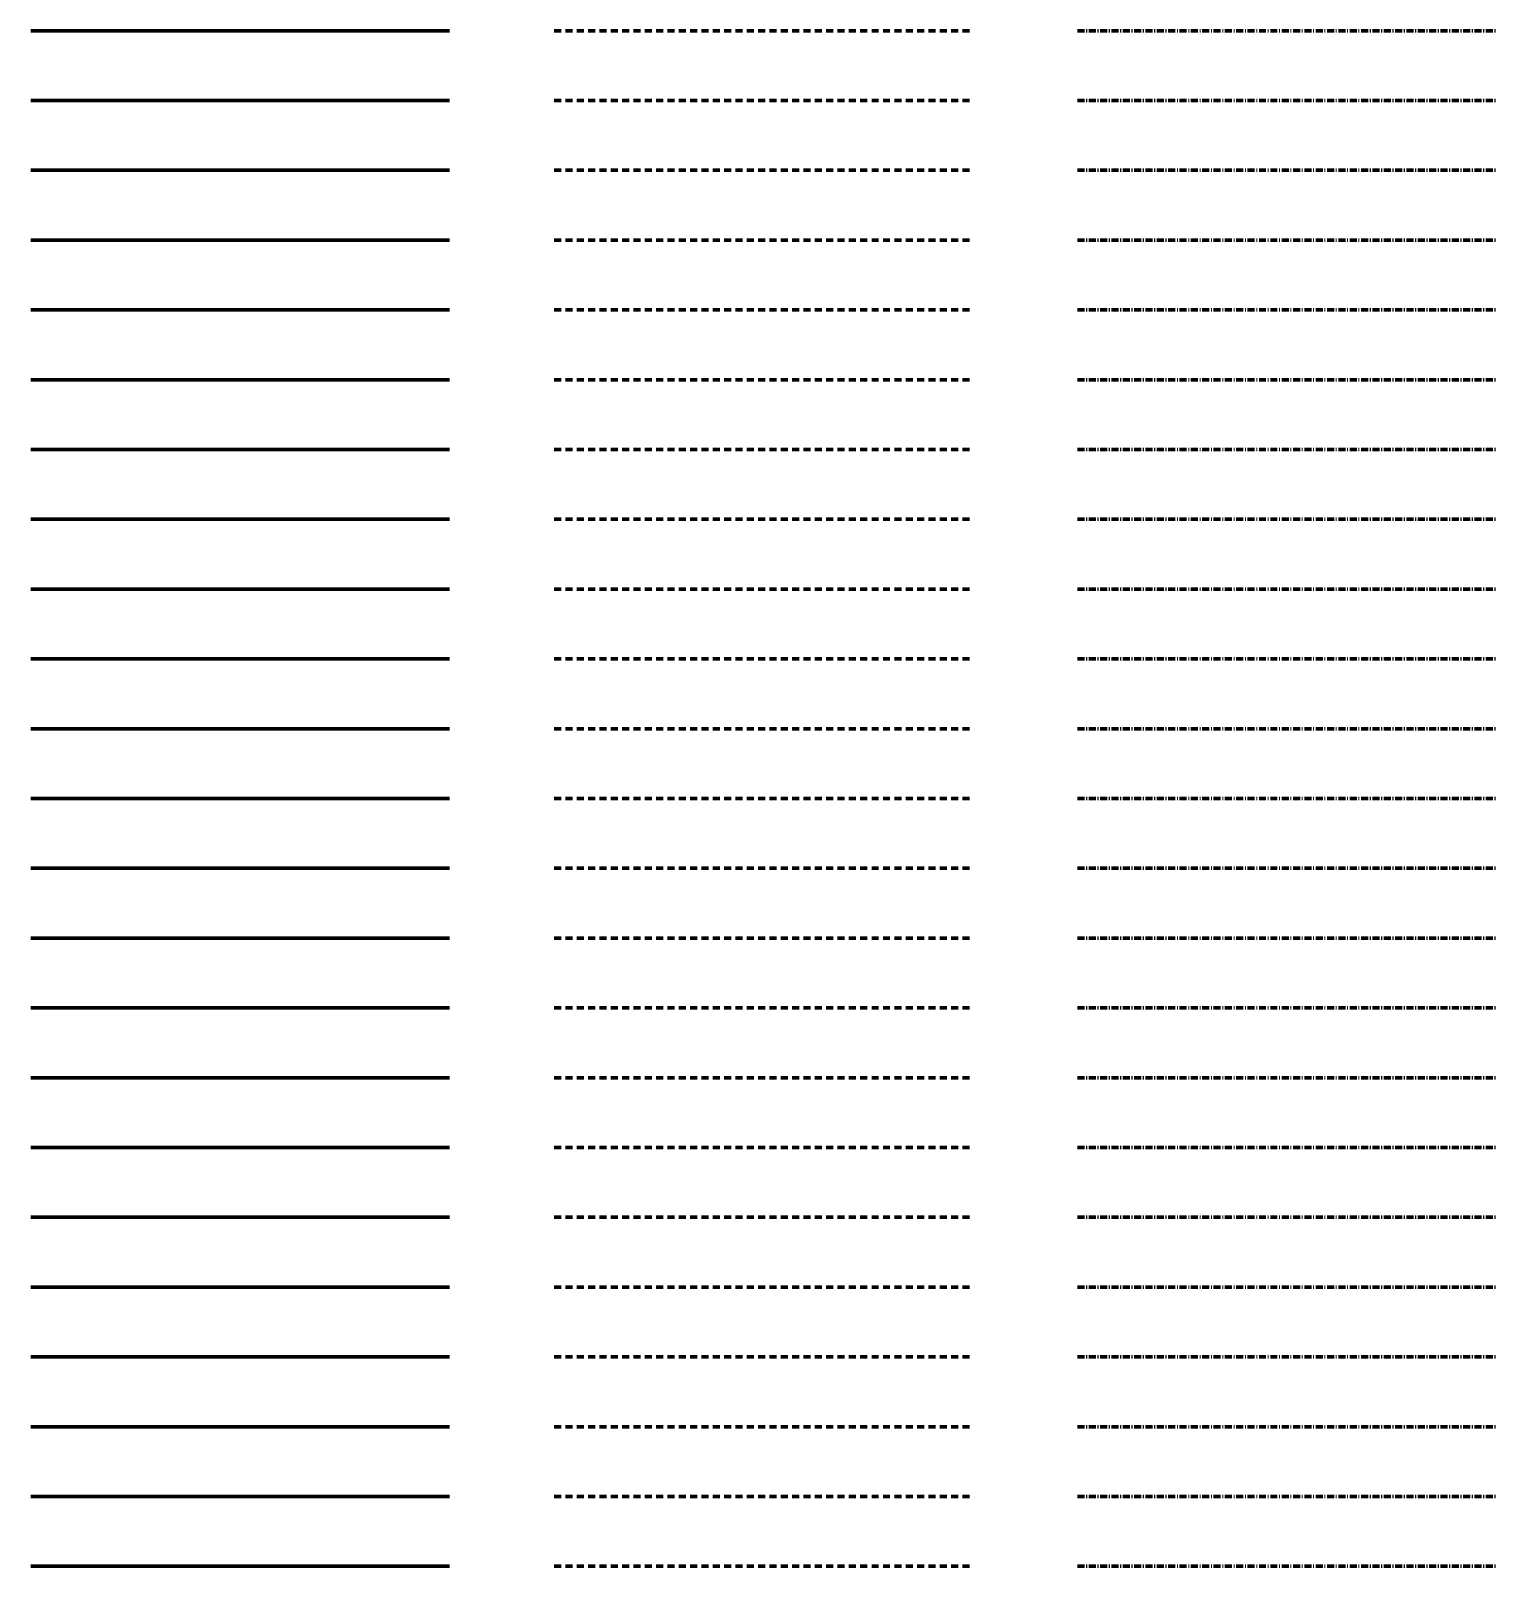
# Model space of a CAD drawing. Header units: metres. Extents: x -170 to 2070, y -13 to 14380.
# Drawn here: x 450 to 870, y 440 to 880 of the extents above; entities that cross this region are included whole.
import ezdxf

# ---------------------------------------------------------------- set-up
doc = ezdxf.new("R2010")
doc.units = ezdxf.units.M
doc.linetypes.add('KL-SO', pattern=[3.25, 2, -1.25])
doc.linetypes.add('KL-VERLATEN-SO', pattern=[3.25, 2, -0.5, 0.25, -0.5])
for name, color, linetype, lineweight in [('B-OI-KL-ET_HS_MANTELBUIS_HDPE_125-VERLATEN-G', 7, 'KL-VERLATEN-SO', 70), ('B-OI-KL-ET_HS_MANTELBUIS_HDPE_160-VERLATEN-G', 7, 'KL-VERLATEN-SO', 70), ('B-OI-KL-ET_HS_MANTELBUIS_HDPE_165-VERLATEN-G', 7, 'KL-VERLATEN-SO', 70), ('B-OI-KL-ET_HS_MANTELBUIS_HDPE_200-VERLATEN-G', 7, 'KL-VERLATEN-SO', 70), ('B-OI-KL-ET_HS_MANTELBUIS_HDPE_32-VERLATEN-G', 7, 'KL-VERLATEN-SO', 70), ('B-OI-KL-ET_HS_MANTELBUIS_HDPE_50-VERLATEN-G', 7, 'KL-VERLATEN-SO', 70), ('B-OI-KL-ET_HS_MANTELBUIS_HDPE_75-VERLATEN-G', 7, 'KL-VERLATEN-SO', 70), ('B-OI-KL-ET_HS_MANTELBUIS_PE 80-VERLATEN-G', 7, 'KL-VERLATEN-SO', 70), ('B-OI-KL-ET_HS_MANTELBUIS_PE 80_110-VERLATEN-G', 7, 'KL-VERLATEN-SO', 70), ('B-OI-KL-ET_HS_MANTELBUIS_PE 80_160-VERLATEN-G', 7, 'KL-VERLATEN-SO', 70), ('B-OI-KL-ET_HS_MANTELBUIS_PE 80_200-VERLATEN-G', 7, 'KL-VERLATEN-SO', 70), ('B-OI-KL-ET_HS_MANTELBUIS_PE 80_250-VERLATEN-G', 7, 'KL-VERLATEN-SO', 70), ('B-OI-KL-ET_HS_MANTELBUIS_PE 80_315-VERLATEN-G', 7, 'KL-VERLATEN-SO', 70), ('B-OI-KL-ET_HS_MANTELBUIS_PE 80_50-VERLATEN-G', 7, 'KL-VERLATEN-SO', 70), ('B-OI-KL-ET_HS_MANTELBUIS_PE 80_63-VERLATEN-G', 7, 'KL-VERLATEN-SO', 70), ('B-OI-KL-ET_HS_MANTELBUIS_PE 80_75-VERLATEN-G', 7, 'KL-VERLATEN-SO', 70), ('B-OI-KL-ET_HS_MANTELBUIS_PVC-VERLATEN-G', 7, 'KL-VERLATEN-SO', 70), ('B-OI-KL-ET_HS_MANTELBUIS_PVC_100-VERLATEN-G', 7, 'KL-VERLATEN-SO', 70), ('B-OI-KL-ET_HS_MANTELBUIS_PVC_110-VERLATEN-G', 7, 'KL-VERLATEN-SO', 70), ('B-OI-KL-ET_HS_MANTELBUIS_PVC_120-VERLATEN-G', 7, 'KL-VERLATEN-SO', 70), ('B-OI-KL-ET_HS_MANTELBUIS_PVC_125-VERLATEN-G', 7, 'KL-VERLATEN-SO', 70), ('B-OI-KL-ET_HS_MANTELBUIS_PVC_150-VERLATEN-G', 7, 'KL-VERLATEN-SO', 70), ('B-OI-KL-ET_HS_MANTELBUIS_PVC_160-VERLATEN-G', 7, 'KL-VERLATEN-SO', 70), ('R-OI-KL-ET_HS_MANTELBUIS_HDPE_125-G', 10, 'KL-SO', 70), ('R-OI-KL-ET_HS_MANTELBUIS_HDPE_160-G', 10, 'KL-SO', 70), ('R-OI-KL-ET_HS_MANTELBUIS_HDPE_165-G', 10, 'KL-SO', 70), ('R-OI-KL-ET_HS_MANTELBUIS_HDPE_200-G', 10, 'KL-SO', 70), ('R-OI-KL-ET_HS_MANTELBUIS_HDPE_32-G', 10, 'KL-SO', 70), ('R-OI-KL-ET_HS_MANTELBUIS_HDPE_50-G', 10, 'KL-SO', 70), ('R-OI-KL-ET_HS_MANTELBUIS_HDPE_75-G', 10, 'KL-SO', 70), ('R-OI-KL-ET_HS_MANTELBUIS_PE 80-G', 10, 'KL-SO', 70), ('R-OI-KL-ET_HS_MANTELBUIS_PE 80_110-G', 10, 'KL-SO', 70), ('R-OI-KL-ET_HS_MANTELBUIS_PE 80_160-G', 10, 'KL-SO', 70), ('R-OI-KL-ET_HS_MANTELBUIS_PE 80_200-G', 10, 'KL-SO', 70), ('R-OI-KL-ET_HS_MANTELBUIS_PE 80_250-G', 10, 'KL-SO', 70), ('R-OI-KL-ET_HS_MANTELBUIS_PE 80_315-G', 10, 'KL-SO', 70), ('R-OI-KL-ET_HS_MANTELBUIS_PE 80_50-G', 10, 'KL-SO', 70), ('R-OI-KL-ET_HS_MANTELBUIS_PE 80_63-G', 10, 'KL-SO', 70), ('R-OI-KL-ET_HS_MANTELBUIS_PE 80_75-G', 10, 'KL-SO', 70), ('R-OI-KL-ET_HS_MANTELBUIS_PVC-G', 10, 'KL-SO', 70), ('R-OI-KL-ET_HS_MANTELBUIS_PVC_100-G', 10, 'KL-SO', 70), ('R-OI-KL-ET_HS_MANTELBUIS_PVC_110-G', 10, 'KL-SO', 70), ('R-OI-KL-ET_HS_MANTELBUIS_PVC_120-G', 10, 'KL-SO', 70), ('R-OI-KL-ET_HS_MANTELBUIS_PVC_125-G', 10, 'KL-SO', 70), ('R-OI-KL-ET_HS_MANTELBUIS_PVC_150-G', 10, 'KL-SO', 70), ('R-OI-KL-ET_HS_MANTELBUIS_PVC_160-G', 10, 'KL-SO', 70), ('V-OI-KL-ET_HS_MANTELBUIS_HDPE_125-G', 7, 'V-KL-SO', 70), ('V-OI-KL-ET_HS_MANTELBUIS_HDPE_160-G', 7, 'V-KL-SO', 70), ('V-OI-KL-ET_HS_MANTELBUIS_HDPE_165-G', 7, 'V-KL-SO', 70), ('V-OI-KL-ET_HS_MANTELBUIS_HDPE_200-G', 7, 'V-KL-SO', 70), ('V-OI-KL-ET_HS_MANTELBUIS_HDPE_32-G', 7, 'V-KL-SO', 70), ('V-OI-KL-ET_HS_MANTELBUIS_HDPE_50-G', 7, 'V-KL-SO', 70), ('V-OI-KL-ET_HS_MANTELBUIS_HDPE_75-G', 7, 'V-KL-SO', 70), ('V-OI-KL-ET_HS_MANTELBUIS_PE 80-G', 7, 'V-KL-SO', 70), ('V-OI-KL-ET_HS_MANTELBUIS_PE 80_110-G', 7, 'V-KL-SO', 70), ('V-OI-KL-ET_HS_MANTELBUIS_PE 80_160-G', 7, 'V-KL-SO', 70), ('V-OI-KL-ET_HS_MANTELBUIS_PE 80_200-G', 7, 'V-KL-SO', 70), ('V-OI-KL-ET_HS_MANTELBUIS_PE 80_250-G', 7, 'V-KL-SO', 70), ('V-OI-KL-ET_HS_MANTELBUIS_PE 80_315-G', 7, 'V-KL-SO', 70), ('V-OI-KL-ET_HS_MANTELBUIS_PE 80_50-G', 7, 'V-KL-SO', 70), ('V-OI-KL-ET_HS_MANTELBUIS_PE 80_63-G', 7, 'V-KL-SO', 70), ('V-OI-KL-ET_HS_MANTELBUIS_PE 80_75-G', 7, 'V-KL-SO', 70), ('V-OI-KL-ET_HS_MANTELBUIS_PVC-G', 7, 'V-KL-SO', 70), ('V-OI-KL-ET_HS_MANTELBUIS_PVC_100-G', 7, 'V-KL-SO', 70), ('V-OI-KL-ET_HS_MANTELBUIS_PVC_110-G', 7, 'V-KL-SO', 70), ('V-OI-KL-ET_HS_MANTELBUIS_PVC_120-G', 7, 'V-KL-SO', 70), ('V-OI-KL-ET_HS_MANTELBUIS_PVC_125-G', 7, 'V-KL-SO', 70), ('V-OI-KL-ET_HS_MANTELBUIS_PVC_150-G', 7, 'V-KL-SO', 70), ('V-OI-KL-ET_HS_MANTELBUIS_PVC_160-G', 7, 'V-KL-SO', 70)]:
    doc.layers.add(name, color=color, linetype=linetype, lineweight=lineweight)
doc.linetypes.add('V-KL-SO', pattern='A,2,[24,nlcs.shx,S=0.75,R=0,X=0,Y=0],2', length=4)

msp = doc.modelspace()

# ---------------------------------------------------------------- linework, layer by layer
at = {"layer": 'B-OI-KL-ET_HS_MANTELBUIS_HDPE_125-VERLATEN-G'}
msp.add_line((750, 440), (870, 440), dxfattribs=at)
at = {"layer": 'B-OI-KL-ET_HS_MANTELBUIS_HDPE_160-VERLATEN-G'}
msp.add_line((750, 460), (870, 460), dxfattribs=at)
at = {"layer": 'B-OI-KL-ET_HS_MANTELBUIS_HDPE_165-VERLATEN-G'}
msp.add_line((750, 480), (870, 480), dxfattribs=at)
at = {"layer": 'B-OI-KL-ET_HS_MANTELBUIS_HDPE_200-VERLATEN-G'}
msp.add_line((750, 500), (870, 500), dxfattribs=at)
at = {"layer": 'B-OI-KL-ET_HS_MANTELBUIS_HDPE_32-VERLATEN-G'}
msp.add_line((750, 520), (870, 520), dxfattribs=at)
at = {"layer": 'B-OI-KL-ET_HS_MANTELBUIS_HDPE_50-VERLATEN-G'}
msp.add_line((750, 540), (870, 540), dxfattribs=at)
at = {"layer": 'B-OI-KL-ET_HS_MANTELBUIS_HDPE_75-VERLATEN-G'}
msp.add_line((750, 560), (870, 560), dxfattribs=at)
at = {"layer": 'B-OI-KL-ET_HS_MANTELBUIS_PE 80-VERLATEN-G'}
msp.add_line((750, 580), (870, 580), dxfattribs=at)
at = {"layer": 'B-OI-KL-ET_HS_MANTELBUIS_PE 80_110-VERLATEN-G'}
msp.add_line((750, 600), (870, 600), dxfattribs=at)
at = {"layer": 'B-OI-KL-ET_HS_MANTELBUIS_PE 80_160-VERLATEN-G'}
msp.add_line((750, 620), (870, 620), dxfattribs=at)
at = {"layer": 'B-OI-KL-ET_HS_MANTELBUIS_PE 80_200-VERLATEN-G'}
msp.add_line((750, 640), (870, 640), dxfattribs=at)
at = {"layer": 'B-OI-KL-ET_HS_MANTELBUIS_PE 80_250-VERLATEN-G'}
msp.add_line((750, 660), (870, 660), dxfattribs=at)
at = {"layer": 'B-OI-KL-ET_HS_MANTELBUIS_PE 80_315-VERLATEN-G'}
msp.add_line((750, 680), (870, 680), dxfattribs=at)
at = {"layer": 'B-OI-KL-ET_HS_MANTELBUIS_PE 80_50-VERLATEN-G'}
msp.add_line((750, 700), (870, 700), dxfattribs=at)
at = {"layer": 'B-OI-KL-ET_HS_MANTELBUIS_PE 80_63-VERLATEN-G'}
msp.add_line((750, 720), (870, 720), dxfattribs=at)
at = {"layer": 'B-OI-KL-ET_HS_MANTELBUIS_PE 80_75-VERLATEN-G'}
msp.add_line((750, 740), (870, 740), dxfattribs=at)
at = {"layer": 'B-OI-KL-ET_HS_MANTELBUIS_PVC-VERLATEN-G'}
msp.add_line((750, 760), (870, 760), dxfattribs=at)
at = {"layer": 'B-OI-KL-ET_HS_MANTELBUIS_PVC_100-VERLATEN-G'}
msp.add_line((750, 780), (870, 780), dxfattribs=at)
at = {"layer": 'B-OI-KL-ET_HS_MANTELBUIS_PVC_110-VERLATEN-G'}
msp.add_line((750, 800), (870, 800), dxfattribs=at)
at = {"layer": 'B-OI-KL-ET_HS_MANTELBUIS_PVC_120-VERLATEN-G'}
msp.add_line((750, 820), (870, 820), dxfattribs=at)
at = {"layer": 'B-OI-KL-ET_HS_MANTELBUIS_PVC_125-VERLATEN-G'}
msp.add_line((750, 840), (870, 840), dxfattribs=at)
at = {"layer": 'B-OI-KL-ET_HS_MANTELBUIS_PVC_150-VERLATEN-G'}
msp.add_line((750, 860), (870, 860), dxfattribs=at)
at = {"layer": 'B-OI-KL-ET_HS_MANTELBUIS_PVC_160-VERLATEN-G'}
msp.add_line((750, 880), (870, 880), dxfattribs=at)
at = {"layer": 'R-OI-KL-ET_HS_MANTELBUIS_HDPE_125-G'}
msp.add_line((600, 440), (720, 440), dxfattribs=at)
at = {"layer": 'R-OI-KL-ET_HS_MANTELBUIS_HDPE_160-G'}
msp.add_line((600, 460), (720, 460), dxfattribs=at)
at = {"layer": 'R-OI-KL-ET_HS_MANTELBUIS_HDPE_165-G'}
msp.add_line((600, 480), (720, 480), dxfattribs=at)
at = {"layer": 'R-OI-KL-ET_HS_MANTELBUIS_HDPE_200-G'}
msp.add_line((600, 500), (720, 500), dxfattribs=at)
at = {"layer": 'R-OI-KL-ET_HS_MANTELBUIS_HDPE_32-G'}
msp.add_line((600, 520), (720, 520), dxfattribs=at)
at = {"layer": 'R-OI-KL-ET_HS_MANTELBUIS_HDPE_50-G'}
msp.add_line((600, 540), (720, 540), dxfattribs=at)
at = {"layer": 'R-OI-KL-ET_HS_MANTELBUIS_HDPE_75-G'}
msp.add_line((600, 560), (720, 560), dxfattribs=at)
at = {"layer": 'R-OI-KL-ET_HS_MANTELBUIS_PE 80-G'}
msp.add_line((600, 580), (720, 580), dxfattribs=at)
at = {"layer": 'R-OI-KL-ET_HS_MANTELBUIS_PE 80_110-G'}
msp.add_line((600, 600), (720, 600), dxfattribs=at)
at = {"layer": 'R-OI-KL-ET_HS_MANTELBUIS_PE 80_160-G'}
msp.add_line((600, 620), (720, 620), dxfattribs=at)
at = {"layer": 'R-OI-KL-ET_HS_MANTELBUIS_PE 80_200-G'}
msp.add_line((600, 640), (720, 640), dxfattribs=at)
at = {"layer": 'R-OI-KL-ET_HS_MANTELBUIS_PE 80_250-G'}
msp.add_line((600, 660), (720, 660), dxfattribs=at)
at = {"layer": 'R-OI-KL-ET_HS_MANTELBUIS_PE 80_315-G'}
msp.add_line((600, 680), (720, 680), dxfattribs=at)
at = {"layer": 'R-OI-KL-ET_HS_MANTELBUIS_PE 80_50-G'}
msp.add_line((600, 700), (720, 700), dxfattribs=at)
at = {"layer": 'R-OI-KL-ET_HS_MANTELBUIS_PE 80_63-G'}
msp.add_line((600, 720), (720, 720), dxfattribs=at)
at = {"layer": 'R-OI-KL-ET_HS_MANTELBUIS_PE 80_75-G'}
msp.add_line((600, 740), (720, 740), dxfattribs=at)
at = {"layer": 'R-OI-KL-ET_HS_MANTELBUIS_PVC-G'}
msp.add_line((600, 760), (720, 760), dxfattribs=at)
at = {"layer": 'R-OI-KL-ET_HS_MANTELBUIS_PVC_100-G'}
msp.add_line((600, 780), (720, 780), dxfattribs=at)
at = {"layer": 'R-OI-KL-ET_HS_MANTELBUIS_PVC_110-G'}
msp.add_line((600, 800), (720, 800), dxfattribs=at)
at = {"layer": 'R-OI-KL-ET_HS_MANTELBUIS_PVC_120-G'}
msp.add_line((600, 820), (720, 820), dxfattribs=at)
at = {"layer": 'R-OI-KL-ET_HS_MANTELBUIS_PVC_125-G'}
msp.add_line((600, 840), (720, 840), dxfattribs=at)
at = {"layer": 'R-OI-KL-ET_HS_MANTELBUIS_PVC_150-G'}
msp.add_line((600, 860), (720, 860), dxfattribs=at)
at = {"layer": 'R-OI-KL-ET_HS_MANTELBUIS_PVC_160-G'}
msp.add_line((600, 880), (720, 880), dxfattribs=at)
at = {"layer": 'V-OI-KL-ET_HS_MANTELBUIS_HDPE_125-G'}
msp.add_line((450, 440), (570, 440), dxfattribs=at)
at = {"layer": 'V-OI-KL-ET_HS_MANTELBUIS_HDPE_160-G'}
msp.add_line((450, 460), (570, 460), dxfattribs=at)
at = {"layer": 'V-OI-KL-ET_HS_MANTELBUIS_HDPE_165-G'}
msp.add_line((450, 480), (570, 480), dxfattribs=at)
at = {"layer": 'V-OI-KL-ET_HS_MANTELBUIS_HDPE_200-G'}
msp.add_line((450, 500), (570, 500), dxfattribs=at)
at = {"layer": 'V-OI-KL-ET_HS_MANTELBUIS_HDPE_32-G'}
msp.add_line((450, 520), (570, 520), dxfattribs=at)
at = {"layer": 'V-OI-KL-ET_HS_MANTELBUIS_HDPE_50-G'}
msp.add_line((450, 540), (570, 540), dxfattribs=at)
at = {"layer": 'V-OI-KL-ET_HS_MANTELBUIS_HDPE_75-G'}
msp.add_line((450, 560), (570, 560), dxfattribs=at)
at = {"layer": 'V-OI-KL-ET_HS_MANTELBUIS_PE 80-G'}
msp.add_line((450, 580), (570, 580), dxfattribs=at)
at = {"layer": 'V-OI-KL-ET_HS_MANTELBUIS_PE 80_110-G'}
msp.add_line((450, 600), (570, 600), dxfattribs=at)
at = {"layer": 'V-OI-KL-ET_HS_MANTELBUIS_PE 80_160-G'}
msp.add_line((450, 620), (570, 620), dxfattribs=at)
at = {"layer": 'V-OI-KL-ET_HS_MANTELBUIS_PE 80_200-G'}
msp.add_line((450, 640), (570, 640), dxfattribs=at)
at = {"layer": 'V-OI-KL-ET_HS_MANTELBUIS_PE 80_250-G'}
msp.add_line((450, 660), (570, 660), dxfattribs=at)
at = {"layer": 'V-OI-KL-ET_HS_MANTELBUIS_PE 80_315-G'}
msp.add_line((450, 680), (570, 680), dxfattribs=at)
at = {"layer": 'V-OI-KL-ET_HS_MANTELBUIS_PE 80_50-G'}
msp.add_line((450, 700), (570, 700), dxfattribs=at)
at = {"layer": 'V-OI-KL-ET_HS_MANTELBUIS_PE 80_63-G'}
msp.add_line((450, 720), (570, 720), dxfattribs=at)
at = {"layer": 'V-OI-KL-ET_HS_MANTELBUIS_PE 80_75-G'}
msp.add_line((450, 740), (570, 740), dxfattribs=at)
at = {"layer": 'V-OI-KL-ET_HS_MANTELBUIS_PVC-G'}
msp.add_line((450, 760), (570, 760), dxfattribs=at)
at = {"layer": 'V-OI-KL-ET_HS_MANTELBUIS_PVC_100-G'}
msp.add_line((450, 780), (570, 780), dxfattribs=at)
at = {"layer": 'V-OI-KL-ET_HS_MANTELBUIS_PVC_110-G'}
msp.add_line((450, 800), (570, 800), dxfattribs=at)
at = {"layer": 'V-OI-KL-ET_HS_MANTELBUIS_PVC_120-G'}
msp.add_line((450, 820), (570, 820), dxfattribs=at)
at = {"layer": 'V-OI-KL-ET_HS_MANTELBUIS_PVC_125-G'}
msp.add_line((450, 840), (570, 840), dxfattribs=at)
at = {"layer": 'V-OI-KL-ET_HS_MANTELBUIS_PVC_150-G'}
msp.add_line((450, 860), (570, 860), dxfattribs=at)
at = {"layer": 'V-OI-KL-ET_HS_MANTELBUIS_PVC_160-G'}
msp.add_line((450, 880), (570, 880), dxfattribs=at)

doc.saveas('drawing.dxf')
